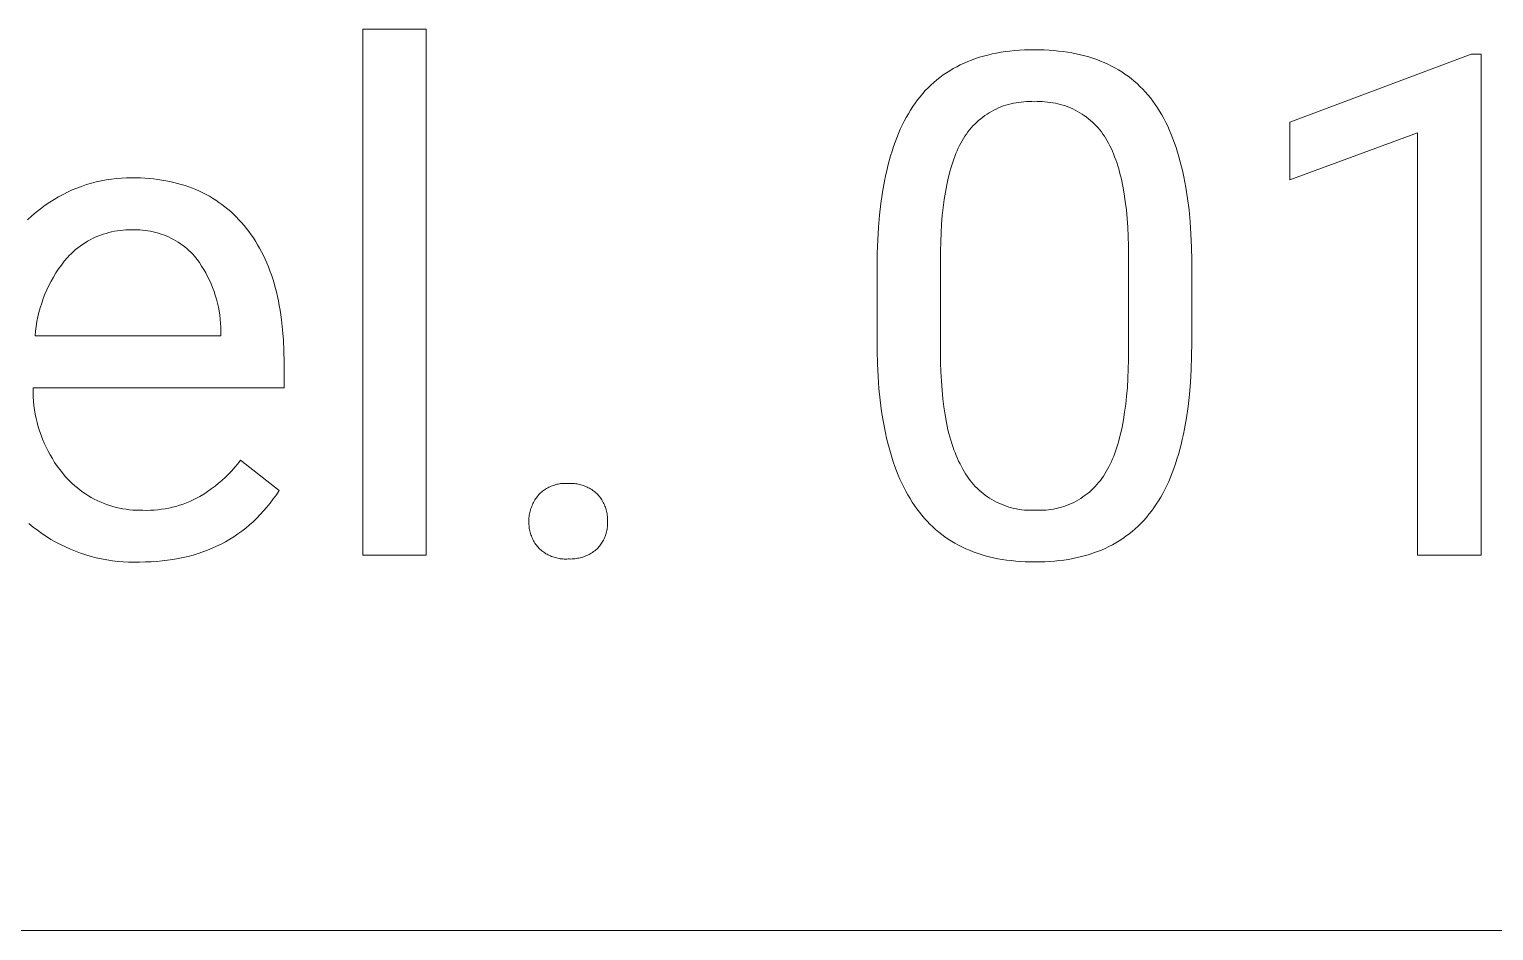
# Model space of a CAD drawing. Header units: millimetres. Extents: x 1422 to 6060, y -58 to 3182.
# Drawn here: x 4984.2 to 5113.1, y 201.3 to 280.7 of the extents above; entities that cross this region are included whole.
import ezdxf

# ---------------------------------------------------------------- set-up
doc = ezdxf.new("R2010")
doc.units = ezdxf.units.MM
doc.header["$MEASUREMENT"] = 0
doc.layers.add('Domyślny', color=7, linetype='Continuous', true_color=0x000000)

msp = doc.modelspace()

# ---------------------------------------------------------------- linework, layer by layer
at = {"layer": 'Domyślny', "color": 18, "lineweight": 15, "true_color": 0x000000}
for p, q in [((5013.54, 234.4), (5013.54, 280.73)), ((5013.54, 280.73), (5019.12, 280.73)), ((5019.12, 280.73), (5019.12, 234.4)), ((5068.96, 278.55), (5069.35, 278.63)), ((5069.35, 278.63), (5069.74, 278.7)), ((5069.74, 278.7), (5070.14, 278.76)), ((5070.14, 278.76), (5070.54, 278.81)), ((5070.54, 278.81), (5070.96, 278.85)), ((5070.96, 278.85), (5071.38, 278.88)), ((5071.38, 278.88), (5071.81, 278.91)), ((5071.81, 278.91), (5072.24, 278.92)), ((5072.24, 278.92), (5072.69, 278.93)), ((5072.69, 278.93), (5073.13, 278.92)), ((5073.13, 278.92), (5073.56, 278.91)), ((5073.56, 278.91), (5073.99, 278.89)), ((5073.99, 278.89), (5074.41, 278.85)), ((5074.41, 278.85), (5074.82, 278.81)), ((5074.82, 278.81), (5075.22, 278.77)), ((5075.22, 278.77), (5075.62, 278.71)), ((5075.62, 278.71), (5076, 278.64)), ((5076, 278.64), (5076.38, 278.57)), ((5065.54, 277.26), (5065.85, 277.43)), ((5065.85, 277.43), (5066.16, 277.59)), ((5066.16, 277.59), (5066.49, 277.75)), ((5066.49, 277.75), (5066.82, 277.89)), ((5066.82, 277.89), (5067.16, 278.02)), ((5067.16, 278.02), (5067.5, 278.15)), ((5067.5, 278.15), (5067.86, 278.26)), ((5067.86, 278.26), (5068.22, 278.37)), ((5068.22, 278.37), (5068.59, 278.46)), ((5068.59, 278.46), (5068.96, 278.55)), ((5076.38, 278.57), (5076.76, 278.48)), ((5076.76, 278.48), (5077.12, 278.39)), ((5077.12, 278.39), (5077.48, 278.29)), ((5077.48, 278.29), (5077.83, 278.18)), ((5077.83, 278.18), (5078.18, 278.06)), ((5078.18, 278.06), (5078.52, 277.93)), ((5078.52, 277.93), (5078.84, 277.79)), ((5078.84, 277.79), (5079.17, 277.65)), ((5079.17, 277.65), (5079.48, 277.49)), ((5079.48, 277.49), (5079.79, 277.33)), ((5095.18, 272.53), (5111.17, 278.52)), ((5111.17, 278.52), (5112.05, 278.52)), ((5112.05, 278.52), (5112.05, 234.4)), ((5063.58, 275.81), (5063.84, 276.05)), ((5063.84, 276.05), (5064.1, 276.27)), ((5064.1, 276.27), (5064.37, 276.49)), ((5064.37, 276.49), (5064.65, 276.7)), ((5064.65, 276.7), (5064.94, 276.89)), ((5064.94, 276.89), (5065.23, 277.08)), ((5065.23, 277.08), (5065.54, 277.26)), ((5079.79, 277.33), (5080.09, 277.16)), ((5080.09, 277.16), (5080.38, 276.97)), ((5080.38, 276.97), (5080.67, 276.78)), ((5080.67, 276.78), (5080.95, 276.59)), ((5080.95, 276.59), (5081.22, 276.38)), ((5081.22, 276.38), (5081.48, 276.16)), ((5081.48, 276.16), (5081.74, 275.94)), ((5062.4, 274.5), (5062.62, 274.78)), ((5062.62, 274.78), (5062.85, 275.06)), ((5062.85, 275.06), (5063.08, 275.32)), ((5063.08, 275.32), (5063.33, 275.57)), ((5063.33, 275.57), (5063.58, 275.81)), ((5081.74, 275.94), (5081.99, 275.7)), ((5081.99, 275.7), (5082.23, 275.46)), ((5082.23, 275.46), (5082.46, 275.21)), ((5082.46, 275.21), (5082.69, 274.95)), ((5082.69, 274.95), (5082.91, 274.68)), ((5061.59, 273.29), (5061.78, 273.61)), ((5061.78, 273.61), (5061.98, 273.92)), ((5061.98, 273.92), (5062.19, 274.22)), ((5062.19, 274.22), (5062.4, 274.5)), ((5068.91, 273.49), (5068.71, 273.38)), ((5069.11, 273.6), (5068.91, 273.49)), ((5069.32, 273.7), (5069.11, 273.6)), ((5069.53, 273.8), (5069.32, 273.7)), ((5069.74, 273.89), (5069.53, 273.8)), ((5069.96, 273.97), (5069.74, 273.89)), ((5070.18, 274.04), (5069.96, 273.97)), ((5070.4, 274.11), (5070.18, 274.04)), ((5070.62, 274.17), (5070.4, 274.11)), ((5070.85, 274.22), (5070.62, 274.17)), ((5071.08, 274.26), (5070.85, 274.22)), ((5071.3, 274.29), (5071.08, 274.26)), ((5071.53, 274.32), (5071.3, 274.29)), ((5071.76, 274.34), (5071.53, 274.32)), ((5071.99, 274.35), (5071.76, 274.34)), ((5072.23, 274.36), (5071.99, 274.35)), ((5072.46, 274.35), (5072.23, 274.36)), ((5072.69, 274.34), (5072.46, 274.35)), ((5072.92, 274.35), (5072.69, 274.34)), ((5073.15, 274.36), (5072.92, 274.35)), ((5073.38, 274.35), (5073.15, 274.36)), ((5073.62, 274.34), (5073.38, 274.35)), ((5073.85, 274.32), (5073.62, 274.34)), ((5074.08, 274.29), (5073.85, 274.32)), ((5074.31, 274.26), (5074.08, 274.29)), ((5074.54, 274.22), (5074.31, 274.26)), ((5074.76, 274.17), (5074.54, 274.22)), ((5074.99, 274.11), (5074.76, 274.17)), ((5075.21, 274.04), (5074.99, 274.11)), ((5075.43, 273.97), (5075.21, 274.04)), ((5075.65, 273.89), (5075.43, 273.97)), ((5075.87, 273.8), (5075.65, 273.89)), ((5076.08, 273.71), (5075.87, 273.8)), ((5076.29, 273.6), (5076.08, 273.71)), ((5076.49, 273.49), (5076.29, 273.6)), ((5076.69, 273.38), (5076.49, 273.49)), ((5082.91, 274.68), (5083.13, 274.4)), ((5083.13, 274.4), (5083.33, 274.11)), ((5083.33, 274.11), (5083.53, 273.81)), ((5083.53, 273.81), (5083.72, 273.51)), ((5083.72, 273.51), (5083.91, 273.19)), ((5060.88, 271.92), (5061.05, 272.28)), ((5061.05, 272.28), (5061.22, 272.62)), ((5061.22, 272.62), (5061.4, 272.96)), ((5061.4, 272.96), (5061.59, 273.29)), ((5067.28, 272.21), (5067.13, 272.04)), ((5067.44, 272.38), (5067.28, 272.21)), ((5067.61, 272.54), (5067.44, 272.38)), ((5067.78, 272.7), (5067.61, 272.54)), ((5067.96, 272.84), (5067.78, 272.7)), ((5068.14, 272.99), (5067.96, 272.84)), ((5068.33, 273.12), (5068.14, 272.99)), ((5068.52, 273.25), (5068.33, 273.12)), ((5068.71, 273.38), (5068.52, 273.25)), ((5076.89, 273.25), (5076.69, 273.38)), ((5077.08, 273.12), (5076.89, 273.25)), ((5077.27, 272.99), (5077.08, 273.12)), ((5077.46, 272.85), (5077.27, 272.99)), ((5077.63, 272.7), (5077.46, 272.85)), ((5077.81, 272.54), (5077.63, 272.7)), ((5077.98, 272.38), (5077.81, 272.54)), ((5078.14, 272.22), (5077.98, 272.38)), ((5078.3, 272.04), (5078.14, 272.22)), ((5083.91, 273.19), (5084.09, 272.86)), ((5084.09, 272.86), (5084.26, 272.52)), ((5084.26, 272.52), (5084.43, 272.18)), ((5084.43, 272.18), (5084.59, 271.82)), ((5095.18, 267.47), (5095.18, 272.53)), ((5060.42, 270.79), (5060.57, 271.17)), ((5060.57, 271.17), (5060.72, 271.55)), ((5060.72, 271.55), (5060.88, 271.92)), ((5066.33, 270.91), (5066.21, 270.69)), ((5066.45, 271.11), (5066.33, 270.91)), ((5066.57, 271.31), (5066.45, 271.11)), ((5066.7, 271.5), (5066.57, 271.31)), ((5066.84, 271.68), (5066.7, 271.5)), ((5066.98, 271.87), (5066.84, 271.68)), ((5067.13, 272.04), (5066.98, 271.87)), ((5078.45, 271.87), (5078.3, 272.04)), ((5078.59, 271.68), (5078.45, 271.87)), ((5078.73, 271.5), (5078.59, 271.68)), ((5078.86, 271.31), (5078.73, 271.5)), ((5078.99, 271.11), (5078.86, 271.31)), ((5079.11, 270.9), (5078.99, 271.11)), ((5079.23, 270.69), (5079.11, 270.9)), ((5084.59, 271.82), (5084.75, 271.45)), ((5084.75, 271.45), (5084.89, 271.08)), ((5084.89, 271.08), (5085.04, 270.69)), ((5106.44, 271.59), (5095.18, 267.47)), ((5106.44, 234.4), (5106.44, 271.59)), ((5060.02, 269.57), (5060.15, 269.99)), ((5060.15, 269.99), (5060.28, 270.39)), ((5060.28, 270.39), (5060.42, 270.79)), ((5065.78, 269.78), (5065.69, 269.53)), ((5065.89, 270.02), (5065.78, 269.78)), ((5065.99, 270.25), (5065.89, 270.02)), ((5066.1, 270.48), (5065.99, 270.25)), ((5066.21, 270.69), (5066.1, 270.48)), ((5079.34, 270.47), (5079.23, 270.69)), ((5079.45, 270.24), (5079.34, 270.47)), ((5079.56, 270), (5079.45, 270.24)), ((5079.66, 269.75), (5079.56, 270)), ((5079.76, 269.5), (5079.66, 269.75)), ((5085.04, 270.69), (5085.17, 270.3)), ((5085.17, 270.3), (5085.3, 269.89)), ((5085.3, 269.89), (5085.42, 269.48)), ((5059.68, 268.26), (5059.78, 268.71)), ((5059.78, 268.71), (5059.9, 269.14)), ((5059.9, 269.14), (5060.02, 269.57)), ((5065.33, 268.48), (5065.25, 268.2)), ((5065.41, 268.76), (5065.33, 268.48)), ((5065.5, 269.02), (5065.41, 268.76)), ((5065.59, 269.28), (5065.5, 269.02)), ((5065.69, 269.53), (5065.59, 269.28)), ((5079.86, 269.24), (5079.76, 269.5)), ((5079.95, 268.98), (5079.86, 269.24)), ((5080.04, 268.7), (5079.95, 268.98)), ((5080.12, 268.42), (5080.04, 268.7)), ((5080.2, 268.13), (5080.12, 268.42)), ((5085.42, 269.48), (5085.54, 269.06)), ((5085.54, 269.06), (5085.65, 268.62)), ((5085.65, 268.62), (5085.76, 268.18)), ((4988.77, 266.89), (4989.2, 267.04)), ((4989.2, 267.04), (4989.63, 267.17)), ((4989.63, 267.17), (4990.06, 267.28)), ((4990.06, 267.28), (4990.5, 267.38)), ((4990.5, 267.38), (4990.94, 267.46)), ((4990.94, 267.46), (4991.39, 267.53)), ((4991.39, 267.53), (4991.83, 267.58)), ((4991.83, 267.58), (4992.28, 267.62)), ((4992.28, 267.62), (4992.73, 267.64)), ((4992.73, 267.64), (4993.18, 267.64)), ((4993.18, 267.64), (4993.57, 267.64)), ((4993.57, 267.64), (4993.96, 267.63)), ((4993.96, 267.63), (4994.35, 267.61)), ((4994.35, 267.61), (4994.73, 267.58)), ((4994.73, 267.58), (4995.1, 267.54)), ((4995.1, 267.54), (4995.47, 267.5)), ((4995.47, 267.5), (4995.83, 267.44)), ((4995.83, 267.44), (4996.18, 267.38)), ((4996.18, 267.38), (4996.53, 267.31)), ((4996.53, 267.31), (4996.88, 267.24)), ((4996.88, 267.24), (4997.22, 267.15)), ((4997.22, 267.15), (4997.55, 267.06)), ((4997.55, 267.06), (4997.88, 266.95)), ((5059.31, 266.39), (5059.48, 267.34)), ((5059.48, 267.34), (5059.57, 267.81)), ((5059.57, 267.81), (5059.68, 268.26)), ((5064.97, 267.01), (5064.85, 266.38)), ((5065.1, 267.62), (5064.97, 267.01)), ((5065.17, 267.92), (5065.1, 267.62)), ((5065.25, 268.2), (5065.17, 267.92)), ((5080.28, 267.83), (5080.2, 268.13)), ((5080.35, 267.53), (5080.28, 267.83)), ((5080.48, 266.9), (5080.35, 267.53)), ((5085.76, 268.18), (5085.85, 267.73)), ((5085.85, 267.73), (5086.03, 266.79)), ((4985.97, 265.5), (4986.35, 265.74)), ((4986.35, 265.74), (4986.73, 265.97)), ((4986.73, 265.97), (4987.13, 266.18)), ((4987.13, 266.18), (4987.53, 266.38)), ((4987.53, 266.38), (4987.94, 266.57)), ((4987.94, 266.57), (4988.35, 266.74)), ((4988.35, 266.74), (4988.77, 266.89)), ((4997.88, 266.95), (4998.2, 266.84)), ((4998.2, 266.84), (4998.52, 266.72)), ((4998.52, 266.72), (4998.83, 266.6)), ((4998.83, 266.6), (4999.14, 266.46)), ((4999.14, 266.46), (4999.44, 266.32)), ((4999.44, 266.32), (4999.74, 266.17)), ((4999.74, 266.17), (5000.03, 266.01)), ((5000.03, 266.01), (5000.31, 265.84)), ((5000.31, 265.84), (5000.59, 265.66)), ((5059.16, 265.39), (5059.31, 266.39)), ((5064.85, 266.38), (5064.74, 265.72)), ((5080.6, 266.24), (5080.48, 266.9)), ((5080.7, 265.55), (5080.6, 266.24)), ((5086.03, 266.79), (5086.18, 265.82)), ((5086.18, 265.82), (5086.31, 264.81)), ((4984.37, 264.29), (4984.75, 264.61)), ((4984.75, 264.61), (4985.15, 264.92)), ((4985.15, 264.92), (4985.55, 265.22)), ((4985.55, 265.22), (4985.97, 265.5)), ((5000.59, 265.66), (5000.86, 265.48)), ((5000.86, 265.48), (5001.13, 265.29)), ((5001.13, 265.29), (5001.39, 265.08)), ((5001.39, 265.08), (5001.65, 264.88)), ((5001.65, 264.88), (5001.9, 264.66)), ((5001.9, 264.66), (5002.15, 264.43)), ((5002.15, 264.43), (5002.39, 264.2)), ((5059.05, 264.35), (5059.16, 265.39)), ((5064.65, 265.03), (5064.58, 264.31)), ((5064.74, 265.72), (5064.65, 265.03)), ((5080.79, 264.83), (5080.7, 265.55)), ((5080.86, 264.07), (5080.79, 264.83)), ((5086.31, 264.81), (5086.41, 263.76)), ((4984, 263.95), (4984.37, 264.29)), ((5002.39, 264.2), (5002.62, 263.95)), ((5002.62, 263.95), (5002.85, 263.7)), ((5002.85, 263.7), (5003.08, 263.44)), ((5003.08, 263.44), (5003.29, 263.18)), ((5003.29, 263.18), (5003.5, 262.91)), ((5058.89, 262.17), (5058.95, 263.28)), ((5058.95, 263.28), (5059.05, 264.35)), ((5064.52, 263.57), (5064.47, 262.8)), ((5064.58, 264.31), (5064.52, 263.57)), ((5080.91, 263.29), (5080.86, 264.07)), ((5080.95, 262.48), (5080.91, 263.29)), ((5086.41, 263.76), (5086.48, 262.67)), ((4989.07, 261.92), (4988.85, 261.78)), ((4989.29, 262.05), (4989.07, 261.92)), ((4989.51, 262.17), (4989.29, 262.05)), ((4989.73, 262.29), (4989.51, 262.17)), ((4989.96, 262.4), (4989.73, 262.29)), ((4990.2, 262.5), (4989.96, 262.4)), ((4990.43, 262.59), (4990.2, 262.5)), ((4990.67, 262.68), (4990.43, 262.59)), ((4990.92, 262.75), (4990.67, 262.68)), ((4991.16, 262.82), (4990.92, 262.75)), ((4991.41, 262.88), (4991.16, 262.82)), ((4991.66, 262.93), (4991.41, 262.88)), ((4991.91, 262.97), (4991.66, 262.93)), ((4992.16, 263.01), (4991.91, 262.97)), ((4992.42, 263.03), (4992.16, 263.01)), ((4992.67, 263.05), (4992.42, 263.03)), ((4992.92, 263.06), (4992.67, 263.05)), ((4993.18, 263.06), (4992.92, 263.06)), ((4993.42, 263.06), (4993.18, 263.06)), ((4993.66, 263.06), (4993.42, 263.06)), ((4993.89, 263.05), (4993.66, 263.06)), ((4994.13, 263.04), (4993.89, 263.05)), ((4994.37, 263.01), (4994.13, 263.04)), ((4994.61, 262.98), (4994.37, 263.01)), ((4994.84, 262.94), (4994.61, 262.98)), ((4995.07, 262.89), (4994.84, 262.94)), ((4995.31, 262.83), (4995.07, 262.89)), ((4995.54, 262.77), (4995.31, 262.83)), ((4995.76, 262.69), (4995.54, 262.77)), ((4995.99, 262.61), (4995.76, 262.69)), ((4996.21, 262.52), (4995.99, 262.61)), ((4996.43, 262.43), (4996.21, 262.52)), ((4996.64, 262.32), (4996.43, 262.43)), ((4996.86, 262.21), (4996.64, 262.32)), ((4997.06, 262.1), (4996.86, 262.21)), ((4997.27, 261.97), (4997.06, 262.1)), ((4997.47, 261.84), (4997.27, 261.97)), ((5003.5, 262.91), (5003.71, 262.63)), ((5003.71, 262.63), (5003.9, 262.34)), ((5003.9, 262.34), (5004.09, 262.05)), ((5004.09, 262.05), (5004.27, 261.75)), ((5058.85, 261.01), (5058.89, 262.17)), ((5064.44, 262), (5064.43, 261.18)), ((5064.47, 262.8), (5064.44, 262)), ((5080.97, 261.64), (5080.95, 262.48)), ((5086.48, 262.67), (5086.53, 261.54)), ((4987.51, 260.62), (4987.24, 260.29)), ((4987.68, 260.8), (4987.51, 260.62)), ((4987.87, 260.98), (4987.68, 260.8)), ((4988.05, 261.15), (4987.87, 260.98)), ((4988.24, 261.32), (4988.05, 261.15)), ((4988.44, 261.48), (4988.24, 261.32)), ((4988.65, 261.63), (4988.44, 261.48)), ((4988.85, 261.78), (4988.65, 261.63)), ((4997.66, 261.7), (4997.47, 261.84)), ((4997.85, 261.56), (4997.66, 261.7)), ((4998.04, 261.41), (4997.85, 261.56)), ((4998.22, 261.25), (4998.04, 261.41)), ((4998.39, 261.09), (4998.22, 261.25)), ((4998.56, 260.92), (4998.39, 261.09)), ((4998.72, 260.74), (4998.56, 260.92)), ((4998.94, 260.46), (4998.72, 260.74)), ((5004.27, 261.75), (5004.45, 261.44)), ((5004.45, 261.44), (5004.62, 261.13)), ((5004.62, 261.13), (5004.78, 260.81)), ((5004.78, 260.81), (5004.93, 260.48)), ((5058.83, 259.82), (5058.85, 261.01)), ((5064.43, 261.18), (5064.43, 252.26)), ((5080.98, 260.76), (5080.97, 261.64)), ((5080.98, 251.62), (5080.98, 260.76)), ((5086.53, 261.54), (5086.55, 260.38)), ((4986.74, 259.61), (4986.51, 259.26)), ((4986.99, 259.96), (4986.74, 259.61)), ((4987.24, 260.29), (4986.99, 259.96)), ((4999.15, 260.17), (4998.94, 260.46)), ((4999.34, 259.87), (4999.15, 260.17)), ((4999.53, 259.57), (4999.34, 259.87)), ((4999.71, 259.26), (4999.53, 259.57)), ((5004.93, 260.48), (5005.08, 260.14)), ((5005.08, 260.14), (5005.22, 259.8)), ((5005.22, 259.8), (5005.36, 259.45)), ((5005.36, 259.45), (5005.48, 259.09)), ((5058.83, 252.38), (5058.83, 259.82)), ((5086.55, 260.38), (5086.55, 253.14)), ((4985.89, 258.16), (4985.71, 257.78)), ((4986.09, 258.53), (4985.89, 258.16)), ((4986.29, 258.9), (4986.09, 258.53)), ((4986.51, 259.26), (4986.29, 258.9)), ((4999.87, 258.94), (4999.71, 259.26)), ((5000.03, 258.62), (4999.87, 258.94)), ((5000.17, 258.3), (5000.03, 258.62)), ((5000.31, 257.97), (5000.17, 258.3)), ((5005.48, 259.09), (5005.6, 258.73)), ((5005.6, 258.73), (5005.72, 258.36)), ((5005.72, 258.36), (5005.82, 257.98)), ((4985.39, 257), (4985.25, 256.6)), ((4985.54, 257.39), (4985.39, 257)), ((4985.71, 257.78), (4985.54, 257.39)), ((5000.43, 257.63), (5000.31, 257.97)), ((5000.54, 257.29), (5000.43, 257.63)), ((5000.64, 256.95), (5000.54, 257.29)), ((5000.73, 256.6), (5000.64, 256.95)), ((5005.82, 257.98), (5005.92, 257.59)), ((5005.92, 257.59), (5006.02, 257.2)), ((5006.02, 257.2), (5006.1, 256.8)), ((5006.1, 256.8), (5006.18, 256.39)), ((4985.01, 255.79), (4984.91, 255.38)), ((4985.12, 256.2), (4985.01, 255.79)), ((4985.25, 256.6), (4985.12, 256.2)), ((5000.81, 256.26), (5000.73, 256.6)), ((5000.87, 255.91), (5000.81, 256.26)), ((5000.93, 255.55), (5000.87, 255.91)), ((5000.97, 255.2), (5000.93, 255.55)), ((5006.18, 256.39), (5006.25, 255.98)), ((5006.25, 255.98), (5006.32, 255.56)), ((5006.32, 255.56), (5006.38, 255.13)), ((4984.71, 254.13), (4984.67, 253.71)), ((4984.76, 254.55), (4984.71, 254.13)), ((4984.83, 254.97), (4984.76, 254.55)), ((4984.91, 255.38), (4984.83, 254.97)), ((5001, 254.84), (5000.97, 255.2)), ((5001.02, 254.49), (5001, 254.84)), ((5001.02, 254.13), (5001.02, 254.49)), ((5001.02, 253.71), (5001.02, 254.13)), ((5006.38, 255.13), (5006.47, 254.25)), ((5006.47, 254.25), (5006.54, 253.34)), ((4984.67, 253.71), (5001.02, 253.71)), ((5006.54, 253.34), (5006.58, 252.41)), ((5086.55, 253.14), (5086.54, 251.93)), ((5006.58, 252.41), (5006.6, 251.44)), ((5058.86, 251.24), (5058.83, 252.38)), ((5064.43, 252.26), (5064.43, 251.38)), ((5080.96, 250.78), (5080.98, 251.62)), ((5086.54, 251.93), (5086.5, 250.76)), ((5006.6, 251.44), (5006.6, 249.13)), ((5058.92, 250.14), (5058.86, 251.24)), ((5064.43, 251.38), (5064.46, 250.54)), ((5064.46, 250.54), (5064.5, 249.73)), ((5080.93, 249.96), (5080.96, 250.78)), ((5086.5, 250.76), (5086.44, 249.64)), ((5006.6, 249.13), (4984.5, 249.13)), ((4984.5, 249.13), (4984.5, 248.74)), ((5059, 249.07), (5058.92, 250.14)), ((5059.1, 248.04), (5059, 249.07)), ((5064.5, 249.73), (5064.56, 248.94)), ((5080.81, 248.42), (5080.88, 249.17)), ((5080.88, 249.17), (5080.93, 249.96)), ((5086.44, 249.64), (5086.35, 248.55)), ((4984.5, 248.74), (4984.51, 248.36)), ((4984.51, 248.36), (4984.53, 247.97)), ((4984.53, 247.97), (4984.57, 247.59)), ((5059.23, 247.05), (5059.1, 248.04)), ((5064.56, 248.94), (5064.63, 248.18)), ((5064.63, 248.18), (5064.72, 247.46)), ((5080.64, 246.99), (5080.74, 247.69)), ((5080.74, 247.69), (5080.81, 248.42)), ((5086.35, 248.55), (5086.23, 247.5)), ((4984.57, 247.59), (4984.62, 247.21)), ((4984.62, 247.21), (4984.69, 246.83)), ((4984.69, 246.83), (4984.76, 246.45)), ((4984.76, 246.45), (4984.85, 246.08)), ((5059.39, 246.09), (5059.23, 247.05)), ((5064.72, 247.46), (5064.82, 246.76)), ((5064.82, 246.76), (5064.95, 246.09)), ((5080.54, 246.32), (5080.64, 246.99)), ((5086.09, 246.5), (5085.92, 245.53)), ((5086.23, 247.5), (5086.09, 246.5)), ((4984.85, 246.08), (4984.95, 245.71)), ((4984.95, 245.71), (4985.06, 245.34)), ((4985.06, 245.34), (4985.19, 244.97)), ((5059.57, 245.17), (5059.39, 246.09)), ((5059.67, 244.72), (5059.57, 245.17)), ((5064.95, 246.09), (5065.08, 245.44)), ((5065.08, 245.44), (5065.16, 245.13)), ((5065.16, 245.13), (5065.24, 244.83)), ((5080.27, 245.06), (5080.41, 245.67)), ((5080.41, 245.67), (5080.54, 246.32)), ((5085.92, 245.53), (5085.82, 245.06)), ((4985.19, 244.97), (4985.33, 244.61)), ((4985.33, 244.61), (4985.48, 244.26)), ((4985.48, 244.26), (4985.64, 243.91)), ((4985.64, 243.91), (4985.81, 243.57)), ((5059.78, 244.28), (5059.67, 244.72)), ((5059.89, 243.85), (5059.78, 244.28)), ((5060.01, 243.43), (5059.89, 243.85)), ((5065.24, 244.83), (5065.32, 244.54)), ((5065.32, 244.54), (5065.41, 244.25)), ((5065.41, 244.25), (5065.5, 243.97)), ((5065.5, 243.97), (5065.6, 243.69)), ((5079.87, 243.65), (5079.95, 243.92)), ((5079.95, 243.92), (5080.04, 244.19)), ((5080.04, 244.19), (5080.12, 244.47)), ((5080.12, 244.47), (5080.2, 244.76)), ((5080.2, 244.76), (5080.27, 245.06)), ((5085.61, 244.15), (5085.5, 243.71)), ((5085.72, 244.6), (5085.61, 244.15)), ((5085.82, 245.06), (5085.72, 244.6)), ((4985.81, 243.57), (4985.99, 243.23)), ((4985.99, 243.23), (4986.19, 242.9)), ((4986.19, 242.9), (4986.39, 242.57)), ((4986.39, 242.57), (4986.61, 242.25)), ((5002.52, 242.45), (5002.77, 242.77)), ((5002.77, 242.77), (5006.18, 240.11)), ((5060.13, 243.02), (5060.01, 243.43)), ((5060.26, 242.62), (5060.13, 243.02)), ((5060.4, 242.22), (5060.26, 242.62)), ((5065.6, 243.69), (5065.7, 243.43)), ((5065.7, 243.43), (5065.8, 243.17)), ((5065.8, 243.17), (5065.91, 242.92)), ((5065.91, 242.92), (5066.02, 242.67)), ((5066.02, 242.67), (5066.14, 242.44)), ((5079.36, 242.41), (5079.47, 242.65)), ((5079.47, 242.65), (5079.58, 242.89)), ((5079.58, 242.89), (5079.68, 243.13)), ((5079.68, 243.13), (5079.77, 243.39)), ((5079.77, 243.39), (5079.87, 243.65)), ((5085.25, 242.86), (5085.12, 242.45)), ((5085.38, 243.28), (5085.25, 242.86)), ((5085.5, 243.71), (5085.38, 243.28)), ((4986.61, 242.25), (4986.84, 241.94)), ((4986.84, 241.94), (4987.08, 241.64)), ((4987.08, 241.64), (4987.32, 241.34)), ((4987.32, 241.34), (4987.52, 241.13)), ((5001.13, 240.99), (5001.43, 241.26)), ((5001.43, 241.26), (5001.72, 241.55)), ((5001.72, 241.55), (5001.99, 241.84)), ((5001.99, 241.84), (5002.26, 242.14)), ((5002.26, 242.14), (5002.52, 242.45)), ((5060.55, 241.84), (5060.4, 242.22)), ((5060.7, 241.46), (5060.55, 241.84)), ((5060.85, 241.09), (5060.7, 241.46)), ((5066.14, 242.44), (5066.26, 242.21)), ((5066.26, 242.21), (5066.38, 241.98)), ((5066.38, 241.98), (5066.51, 241.77)), ((5066.51, 241.77), (5066.63, 241.57)), ((5066.63, 241.57), (5066.76, 241.37)), ((5066.76, 241.37), (5066.89, 241.18)), ((5078.64, 241.16), (5078.77, 241.36)), ((5078.77, 241.36), (5078.9, 241.55)), ((5078.9, 241.55), (5079.02, 241.76)), ((5079.02, 241.76), (5079.14, 241.97)), ((5079.14, 241.97), (5079.25, 242.19)), ((5079.25, 242.19), (5079.36, 242.41)), ((5084.68, 241.27), (5084.52, 240.9)), ((5084.83, 241.65), (5084.68, 241.27)), ((5084.98, 242.04), (5084.83, 241.65)), ((5085.12, 242.45), (5084.98, 242.04)), ((4987.52, 241.13), (4987.73, 240.91)), ((4987.73, 240.91), (4987.94, 240.71)), ((4987.94, 240.71), (4988.17, 240.51)), ((4988.17, 240.51), (4988.39, 240.32)), ((4988.39, 240.32), (4988.63, 240.13)), ((4988.63, 240.13), (4988.86, 239.96)), ((4988.86, 239.96), (4989.11, 239.79)), ((4999.53, 239.78), (4999.86, 240)), ((4999.86, 240), (5000.19, 240.23)), ((5000.19, 240.23), (5000.52, 240.48)), ((5000.52, 240.48), (5000.83, 240.73)), ((5000.83, 240.73), (5001.13, 240.99)), ((5006.18, 240.11), (5005.92, 239.72)), ((5029.2, 239.89), (5029.28, 239.96)), ((5029.28, 239.96), (5029.37, 240.03)), ((5029.37, 240.03), (5029.45, 240.1)), ((5029.45, 240.1), (5029.54, 240.16)), ((5029.54, 240.16), (5029.63, 240.22)), ((5029.63, 240.22), (5029.73, 240.28)), ((5029.73, 240.28), (5029.82, 240.33)), ((5029.82, 240.33), (5029.92, 240.38)), ((5029.92, 240.38), (5030.02, 240.43)), ((5030.02, 240.43), (5030.12, 240.47)), ((5030.12, 240.47), (5030.22, 240.51)), ((5030.22, 240.51), (5030.32, 240.55)), ((5030.32, 240.55), (5030.42, 240.58)), ((5030.42, 240.58), (5030.53, 240.61)), ((5030.53, 240.61), (5030.63, 240.64)), ((5030.63, 240.64), (5030.74, 240.66)), ((5030.74, 240.66), (5030.85, 240.68)), ((5030.85, 240.68), (5030.96, 240.7)), ((5030.96, 240.7), (5031.06, 240.71)), ((5031.06, 240.71), (5031.17, 240.72)), ((5031.17, 240.72), (5031.28, 240.72)), ((5031.28, 240.72), (5031.39, 240.72)), ((5031.39, 240.72), (5031.5, 240.72)), ((5031.5, 240.72), (5031.61, 240.71)), ((5031.61, 240.71), (5031.72, 240.72)), ((5031.72, 240.72), (5031.84, 240.72)), ((5031.84, 240.72), (5031.95, 240.72)), ((5031.95, 240.72), (5032.07, 240.71)), ((5032.07, 240.71), (5032.19, 240.7)), ((5032.19, 240.7), (5032.3, 240.69)), ((5032.3, 240.69), (5032.41, 240.67)), ((5032.41, 240.67), (5032.53, 240.65)), ((5032.53, 240.65), (5032.64, 240.62)), ((5032.64, 240.62), (5032.75, 240.6)), ((5032.75, 240.6), (5032.86, 240.56)), ((5032.86, 240.56), (5032.97, 240.53)), ((5032.97, 240.53), (5033.08, 240.49)), ((5033.08, 240.49), (5033.19, 240.44)), ((5033.19, 240.44), (5033.29, 240.4)), ((5033.29, 240.4), (5033.4, 240.34)), ((5033.4, 240.34), (5033.5, 240.29)), ((5033.5, 240.29), (5033.6, 240.23)), ((5033.6, 240.23), (5033.7, 240.17)), ((5033.7, 240.17), (5033.79, 240.11)), ((5033.79, 240.11), (5033.88, 240.04)), ((5033.88, 240.04), (5033.98, 239.97)), ((5033.98, 239.97), (5034.06, 239.9)), ((5061.02, 240.74), (5060.85, 241.09)), ((5061.19, 240.39), (5061.02, 240.74)), ((5061.36, 240.05), (5061.19, 240.39)), ((5061.55, 239.72), (5061.36, 240.05)), ((5066.89, 241.18), (5067.03, 240.99)), ((5067.03, 240.99), (5067.17, 240.81)), ((5067.17, 240.81), (5067.33, 240.63)), ((5067.33, 240.63), (5067.48, 240.46)), ((5067.48, 240.46), (5067.65, 240.29)), ((5067.65, 240.29), (5067.82, 240.13)), ((5067.82, 240.13), (5067.99, 239.98)), ((5067.99, 239.98), (5068.17, 239.83)), ((5077.34, 239.81), (5077.53, 239.96)), ((5077.53, 239.96), (5077.7, 240.11)), ((5077.7, 240.11), (5077.87, 240.27)), ((5077.87, 240.27), (5078.04, 240.44)), ((5078.04, 240.44), (5078.2, 240.61)), ((5078.2, 240.61), (5078.35, 240.79)), ((5078.35, 240.79), (5078.5, 240.97)), ((5078.5, 240.97), (5078.64, 241.16)), ((5084.18, 240.19), (5084, 239.84)), ((5084.35, 240.54), (5084.18, 240.19)), ((5084.52, 240.9), (5084.35, 240.54)), ((4989.11, 239.79), (4989.36, 239.63)), ((4989.36, 239.63), (4989.62, 239.48)), ((4989.62, 239.48), (4989.88, 239.34)), ((4989.88, 239.34), (4990.14, 239.21)), ((4990.14, 239.21), (4990.41, 239.09)), ((4990.41, 239.09), (4990.69, 238.97)), ((4990.69, 238.97), (4990.96, 238.87)), ((4990.96, 238.87), (4991.24, 238.77)), ((4991.24, 238.77), (4991.53, 238.68)), ((4991.53, 238.68), (4991.81, 238.61)), ((4996.76, 238.62), (4997.07, 238.7)), ((4997.07, 238.7), (4997.39, 238.8)), ((4997.39, 238.8), (4997.7, 238.9)), ((4997.7, 238.9), (4998, 239.01)), ((4998, 239.01), (4998.31, 239.14)), ((4998.31, 239.14), (4998.6, 239.27)), ((4998.6, 239.27), (4998.9, 239.42)), ((4998.9, 239.42), (4999.19, 239.57)), ((4999.19, 239.57), (4999.53, 239.78)), ((5005.38, 238.98), (5005.09, 238.63)), ((5005.65, 239.35), (5005.38, 238.98)), ((5005.92, 239.72), (5005.65, 239.35)), ((5028.38, 238.62), (5028.42, 238.73)), ((5028.42, 238.73), (5028.47, 238.84)), ((5028.47, 238.84), (5028.52, 238.95)), ((5028.52, 238.95), (5028.57, 239.05)), ((5028.57, 239.05), (5028.63, 239.16)), ((5028.63, 239.16), (5028.69, 239.26)), ((5028.69, 239.26), (5028.75, 239.36)), ((5028.75, 239.36), (5028.82, 239.46)), ((5028.82, 239.46), (5028.89, 239.55)), ((5028.89, 239.55), (5028.97, 239.65)), ((5028.97, 239.65), (5029.05, 239.74)), ((5029.05, 239.74), (5029.12, 239.82)), ((5029.12, 239.82), (5029.2, 239.89)), ((5034.06, 239.9), (5034.15, 239.82)), ((5034.15, 239.82), (5034.23, 239.74)), ((5034.23, 239.74), (5034.31, 239.65)), ((5034.31, 239.65), (5034.39, 239.56)), ((5034.39, 239.56), (5034.46, 239.46)), ((5034.46, 239.46), (5034.53, 239.36)), ((5034.53, 239.36), (5034.59, 239.26)), ((5034.59, 239.26), (5034.65, 239.16)), ((5034.65, 239.16), (5034.71, 239.05)), ((5034.71, 239.05), (5034.76, 238.95)), ((5034.76, 238.95), (5034.81, 238.84)), ((5034.81, 238.84), (5034.86, 238.73)), ((5034.86, 238.73), (5034.9, 238.62)), ((5061.74, 239.39), (5061.55, 239.72)), ((5061.93, 239.08), (5061.74, 239.39)), ((5062.13, 238.78), (5061.93, 239.08)), ((5062.34, 238.48), (5062.13, 238.78)), ((5068.17, 239.83), (5068.36, 239.69)), ((5068.36, 239.69), (5068.55, 239.55)), ((5068.55, 239.55), (5068.74, 239.42)), ((5068.74, 239.42), (5068.94, 239.3)), ((5068.94, 239.3), (5069.15, 239.18)), ((5069.15, 239.18), (5069.35, 239.07)), ((5069.35, 239.07), (5069.56, 238.97)), ((5069.56, 238.97), (5069.78, 238.88)), ((5069.78, 238.88), (5070, 238.79)), ((5070, 238.79), (5070.22, 238.71)), ((5070.22, 238.71), (5070.44, 238.64)), ((5070.44, 238.64), (5070.66, 238.58)), ((5075.07, 238.62), (5075.29, 238.7)), ((5075.29, 238.7), (5075.51, 238.77)), ((5075.51, 238.77), (5075.73, 238.86)), ((5075.73, 238.86), (5075.95, 238.95)), ((5075.95, 238.95), (5076.16, 239.05)), ((5076.16, 239.05), (5076.37, 239.16)), ((5076.37, 239.16), (5076.57, 239.28)), ((5076.57, 239.28), (5076.77, 239.4)), ((5076.77, 239.4), (5076.97, 239.53)), ((5076.97, 239.53), (5077.16, 239.67)), ((5077.16, 239.67), (5077.34, 239.81)), ((5083.42, 238.88), (5083.22, 238.57)), ((5083.62, 239.19), (5083.42, 238.88)), ((5083.82, 239.51), (5083.62, 239.19)), ((5084, 239.84), (5083.82, 239.51)), ((4991.81, 238.61), (4992.1, 238.54)), ((4992.1, 238.54), (4992.39, 238.48)), ((4992.39, 238.48), (4992.69, 238.44)), ((4992.69, 238.44), (4992.98, 238.4)), ((4992.98, 238.4), (4993.28, 238.37)), ((4993.28, 238.37), (4993.57, 238.35)), ((4993.57, 238.35), (4993.87, 238.35)), ((4993.87, 238.35), (4994.17, 238.35)), ((4994.17, 238.35), (4994.49, 238.34)), ((4994.49, 238.34), (4994.82, 238.35)), ((4994.82, 238.35), (4995.15, 238.37)), ((4995.15, 238.37), (4995.47, 238.4)), ((4995.47, 238.4), (4995.8, 238.44)), ((4995.8, 238.44), (4996.12, 238.49)), ((4996.12, 238.49), (4996.44, 238.55)), ((4996.44, 238.55), (4996.76, 238.62)), ((5003.87, 237.35), (5003.55, 237.06)), ((5004.19, 237.65), (5003.87, 237.35)), ((5004.5, 237.97), (5004.19, 237.65)), ((5004.8, 238.29), (5004.5, 237.97)), ((5005.09, 238.63), (5004.8, 238.29)), ((5028.16, 237.45), (5028.17, 237.57)), ((5028.17, 237.33), (5028.16, 237.45)), ((5028.17, 237.69), (5028.19, 237.81)), ((5028.17, 237.57), (5028.17, 237.69)), ((5028.19, 237.81), (5028.2, 237.92)), ((5028.2, 237.92), (5028.22, 238.04)), ((5028.22, 238.04), (5028.24, 238.16)), ((5028.24, 238.16), (5028.27, 238.28)), ((5028.27, 238.28), (5028.3, 238.39)), ((5028.3, 238.39), (5028.34, 238.51)), ((5028.34, 238.51), (5028.38, 238.62)), ((5034.9, 238.62), (5034.94, 238.51)), ((5034.94, 238.51), (5034.97, 238.39)), ((5034.97, 238.39), (5035, 238.28)), ((5035, 238.28), (5035.03, 238.16)), ((5035.03, 238.16), (5035.05, 238.04)), ((5035.05, 238.04), (5035.07, 237.92)), ((5035.07, 237.92), (5035.08, 237.81)), ((5035.08, 237.81), (5035.09, 237.69)), ((5035.09, 237.69), (5035.1, 237.57)), ((5035.1, 237.57), (5035.1, 237.45)), ((5035.1, 237.45), (5035.1, 237.33)), ((5062.56, 238.19), (5062.34, 238.48)), ((5062.78, 237.91), (5062.56, 238.19)), ((5063.01, 237.64), (5062.78, 237.91)), ((5063.24, 237.38), (5063.01, 237.64)), ((5063.49, 237.13), (5063.24, 237.38)), ((5070.66, 238.58), (5070.89, 238.52)), ((5070.89, 238.52), (5071.12, 238.47)), ((5071.12, 238.47), (5071.35, 238.43)), ((5071.35, 238.43), (5071.58, 238.4)), ((5071.58, 238.4), (5071.81, 238.37)), ((5071.81, 238.37), (5072.05, 238.36)), ((5072.05, 238.36), (5072.28, 238.35)), ((5072.28, 238.35), (5072.52, 238.35)), ((5072.52, 238.35), (5072.75, 238.36)), ((5072.75, 238.36), (5072.98, 238.35)), ((5072.98, 238.35), (5073.22, 238.35)), ((5073.22, 238.35), (5073.45, 238.35)), ((5073.45, 238.35), (5073.69, 238.37)), ((5073.69, 238.37), (5073.92, 238.39)), ((5073.92, 238.39), (5074.15, 238.42)), ((5074.15, 238.42), (5074.38, 238.46)), ((5074.38, 238.46), (5074.61, 238.51)), ((5074.61, 238.51), (5074.84, 238.56)), ((5074.84, 238.56), (5075.07, 238.62)), ((5082.32, 237.45), (5082.08, 237.2)), ((5082.56, 237.72), (5082.32, 237.45)), ((5082.78, 238), (5082.56, 237.72)), ((5083.01, 238.28), (5082.78, 238)), ((5083.22, 238.57), (5083.01, 238.28)), ((4984.49, 236.88), (4984.12, 237.19)), ((4984.88, 236.59), (4984.49, 236.88)), ((4985.27, 236.31), (4984.88, 236.59)), ((4985.66, 236.04), (4985.27, 236.31)), ((5002.53, 236.27), (5002.17, 236.02)), ((5002.88, 236.52), (5002.53, 236.27)), ((5003.22, 236.78), (5002.88, 236.52)), ((5003.55, 237.06), (5003.22, 236.78)), ((5028.17, 237.21), (5028.17, 237.33)), ((5028.17, 237.1), (5028.17, 237.21)), ((5028.18, 236.98), (5028.17, 237.1)), ((5028.19, 236.87), (5028.18, 236.98)), ((5028.2, 236.75), (5028.19, 236.87)), ((5028.22, 236.64), (5028.2, 236.75)), ((5028.25, 236.53), (5028.22, 236.64)), ((5028.28, 236.42), (5028.25, 236.53)), ((5028.31, 236.3), (5028.28, 236.42)), ((5028.34, 236.2), (5028.31, 236.3)), ((5028.38, 236.09), (5028.34, 236.2)), ((5028.42, 235.98), (5028.38, 236.09)), ((5034.91, 236.14), (5034.88, 236.03)), ((5034.95, 236.24), (5034.91, 236.14)), ((5034.98, 236.35), (5034.95, 236.24)), ((5035.01, 236.45), (5034.98, 236.35)), ((5035.03, 236.56), (5035.01, 236.45)), ((5035.05, 236.67), (5035.03, 236.56)), ((5035.07, 236.78), (5035.05, 236.67)), ((5035.08, 236.89), (5035.07, 236.78)), ((5035.09, 237), (5035.08, 236.89)), ((5035.1, 237.11), (5035.09, 237)), ((5035.1, 237.33), (5035.1, 237.22)), ((5035.1, 237.22), (5035.1, 237.11)), ((5063.74, 236.89), (5063.49, 237.13)), ((5063.99, 236.66), (5063.74, 236.89)), ((5064.26, 236.43), (5063.99, 236.66)), ((5064.53, 236.22), (5064.26, 236.43)), ((5064.81, 236.01), (5064.53, 236.22)), ((5080.75, 236.06), (5080.47, 235.86)), ((5081.03, 236.27), (5080.75, 236.06)), ((5081.31, 236.49), (5081.03, 236.27)), ((5081.57, 236.71), (5081.31, 236.49)), ((5081.83, 236.95), (5081.57, 236.71)), ((5082.08, 237.2), (5081.83, 236.95)), ((4986.07, 235.79), (4985.66, 236.04)), ((4986.49, 235.55), (4986.07, 235.79)), ((4986.91, 235.33), (4986.49, 235.55)), ((4987.35, 235.12), (4986.91, 235.33)), ((4987.78, 234.92), (4987.35, 235.12)), ((4988.23, 234.74), (4987.78, 234.92)), ((4999.86, 234.84), (4999.45, 234.68)), ((5000.27, 235.01), (4999.86, 234.84)), ((5000.66, 235.18), (5000.27, 235.01)), ((5001.05, 235.38), (5000.66, 235.18)), ((5001.43, 235.58), (5001.05, 235.38)), ((5001.81, 235.8), (5001.43, 235.58)), ((5002.17, 236.02), (5001.81, 235.8)), ((5028.47, 235.87), (5028.42, 235.98)), ((5028.52, 235.77), (5028.47, 235.87)), ((5028.57, 235.67), (5028.52, 235.77)), ((5028.63, 235.57), (5028.57, 235.67)), ((5028.69, 235.47), (5028.63, 235.57)), ((5028.76, 235.37), (5028.69, 235.47)), ((5028.82, 235.28), (5028.76, 235.37)), ((5028.89, 235.19), (5028.82, 235.28)), ((5028.97, 235.1), (5028.89, 235.19)), ((5029.05, 235.01), (5028.97, 235.1)), ((5029.13, 234.94), (5029.05, 235.01)), ((5029.21, 234.86), (5029.13, 234.94)), ((5029.3, 234.79), (5029.21, 234.86)), ((5029.39, 234.72), (5029.3, 234.79)), ((5033.96, 234.78), (5033.86, 234.71)), ((5034.05, 234.86), (5033.96, 234.78)), ((5034.15, 234.93), (5034.05, 234.86)), ((5034.23, 235.01), (5034.15, 234.93)), ((5034.31, 235.1), (5034.23, 235.01)), ((5034.38, 235.18), (5034.31, 235.1)), ((5034.45, 235.27), (5034.38, 235.18)), ((5034.51, 235.36), (5034.45, 235.27)), ((5034.57, 235.45), (5034.51, 235.36)), ((5034.63, 235.54), (5034.57, 235.45)), ((5034.69, 235.64), (5034.63, 235.54)), ((5034.74, 235.73), (5034.69, 235.64)), ((5034.79, 235.83), (5034.74, 235.73)), ((5034.83, 235.93), (5034.79, 235.83)), ((5034.88, 236.03), (5034.83, 235.93)), ((5065.1, 235.82), (5064.81, 236.01)), ((5065.39, 235.63), (5065.1, 235.82)), ((5065.69, 235.45), (5065.39, 235.63)), ((5066, 235.28), (5065.69, 235.45)), ((5066.31, 235.12), (5066, 235.28)), ((5066.64, 234.97), (5066.31, 235.12)), ((5066.96, 234.83), (5066.64, 234.97)), ((5067.3, 234.7), (5066.96, 234.83)), ((5078.59, 234.85), (5078.25, 234.71)), ((5078.92, 234.99), (5078.59, 234.85)), ((5079.25, 235.15), (5078.92, 234.99)), ((5079.56, 235.31), (5079.25, 235.15)), ((5079.87, 235.48), (5079.56, 235.31)), ((5080.17, 235.67), (5079.87, 235.48)), ((5080.47, 235.86), (5080.17, 235.67)), ((4988.68, 234.58), (4988.23, 234.74)), ((4989.14, 234.43), (4988.68, 234.58)), ((4989.6, 234.29), (4989.14, 234.43)), ((4990.06, 234.17), (4989.6, 234.29)), ((4990.53, 234.07), (4990.06, 234.17)), ((4991, 233.98), (4990.53, 234.07)), ((4991.48, 233.91), (4991, 233.98)), ((4991.95, 233.85), (4991.48, 233.91)), ((4992.43, 233.81), (4991.95, 233.85)), ((4992.91, 233.79), (4992.43, 233.81)), ((4993.39, 233.78), (4992.91, 233.79)), ((4993.87, 233.79), (4993.39, 233.78)), ((4994.38, 233.8), (4993.87, 233.79)), ((4994.88, 233.82), (4994.38, 233.8)), ((4995.37, 233.85), (4994.88, 233.82)), ((4995.86, 233.89), (4995.37, 233.85)), ((4996.34, 233.95), (4995.86, 233.89)), ((4996.8, 234.02), (4996.34, 233.95)), ((4997.27, 234.1), (4996.8, 234.02)), ((4997.72, 234.19), (4997.27, 234.1)), ((4998.16, 234.29), (4997.72, 234.19)), ((4998.6, 234.41), (4998.16, 234.29)), ((4999.03, 234.54), (4998.6, 234.41)), ((4999.45, 234.68), (4999.03, 234.54)), ((5019.12, 234.4), (5013.54, 234.4)), ((5029.48, 234.65), (5029.39, 234.72)), ((5029.57, 234.59), (5029.48, 234.65)), ((5029.67, 234.53), (5029.57, 234.59)), ((5029.76, 234.48), (5029.67, 234.53)), ((5029.86, 234.42), (5029.76, 234.48)), ((5029.97, 234.37), (5029.86, 234.42)), ((5030.07, 234.33), (5029.97, 234.37)), ((5030.17, 234.28), (5030.07, 234.33)), ((5030.28, 234.25), (5030.17, 234.28)), ((5030.39, 234.21), (5030.28, 234.25)), ((5030.49, 234.18), (5030.39, 234.21)), ((5030.6, 234.15), (5030.49, 234.18)), ((5030.71, 234.13), (5030.6, 234.15)), ((5030.82, 234.11), (5030.71, 234.13)), ((5030.93, 234.09), (5030.82, 234.11)), ((5031.05, 234.08), (5030.93, 234.09)), ((5031.16, 234.07), (5031.05, 234.08)), ((5031.27, 234.06), (5031.16, 234.07)), ((5031.38, 234.06), (5031.27, 234.06)), ((5031.5, 234.06), (5031.38, 234.06)), ((5031.61, 234.07), (5031.5, 234.06)), ((5031.73, 234.07), (5031.61, 234.07)), ((5031.85, 234.06), (5031.73, 234.07)), ((5031.97, 234.07), (5031.85, 234.06)), ((5032.09, 234.07), (5031.97, 234.07)), ((5032.21, 234.08), (5032.09, 234.07)), ((5032.32, 234.1), (5032.21, 234.08)), ((5032.44, 234.12), (5032.32, 234.1)), ((5032.56, 234.14), (5032.44, 234.12)), ((5032.68, 234.17), (5032.56, 234.14)), ((5032.79, 234.2), (5032.68, 234.17)), ((5032.91, 234.23), (5032.79, 234.2)), ((5033.02, 234.27), (5032.91, 234.23)), ((5033.13, 234.31), (5033.02, 234.27)), ((5033.24, 234.36), (5033.13, 234.31)), ((5033.35, 234.41), (5033.24, 234.36)), ((5033.46, 234.46), (5033.35, 234.41)), ((5033.56, 234.52), (5033.46, 234.46)), ((5033.66, 234.58), (5033.56, 234.52)), ((5033.77, 234.64), (5033.66, 234.58)), ((5033.86, 234.71), (5033.77, 234.64)), ((5067.64, 234.57), (5067.3, 234.7)), ((5067.99, 234.46), (5067.64, 234.57)), ((5068.35, 234.35), (5067.99, 234.46)), ((5068.72, 234.26), (5068.35, 234.35)), ((5069.09, 234.17), (5068.72, 234.26)), ((5069.47, 234.09), (5069.09, 234.17)), ((5069.85, 234.03), (5069.47, 234.09)), ((5070.24, 233.97), (5069.85, 234.03)), ((5070.64, 233.92), (5070.24, 233.97)), ((5071.05, 233.87), (5070.64, 233.92)), ((5071.46, 233.84), (5071.05, 233.87)), ((5071.89, 233.82), (5071.46, 233.84)), ((5072.31, 233.81), (5071.89, 233.82)), ((5072.75, 233.8), (5072.31, 233.81)), ((5073.19, 233.81), (5072.75, 233.8)), ((5073.62, 233.82), (5073.19, 233.81)), ((5074.05, 233.84), (5073.62, 233.82)), ((5074.47, 233.88), (5074.05, 233.84)), ((5074.88, 233.92), (5074.47, 233.88)), ((5075.28, 233.97), (5074.88, 233.92)), ((5075.68, 234.03), (5075.28, 233.97)), ((5076.07, 234.1), (5075.68, 234.03)), ((5076.45, 234.18), (5076.07, 234.1)), ((5076.83, 234.27), (5076.45, 234.18)), ((5077.19, 234.36), (5076.83, 234.27)), ((5077.55, 234.47), (5077.19, 234.36)), ((5077.91, 234.59), (5077.55, 234.47)), ((5078.25, 234.71), (5077.91, 234.59)), ((5112.05, 234.4), (5106.44, 234.4)), ((4307.17, 201.32), (6059.73, 201.32))]:
    msp.add_line(p, q, dxfattribs=at)

doc.saveas('drawing.dxf')
